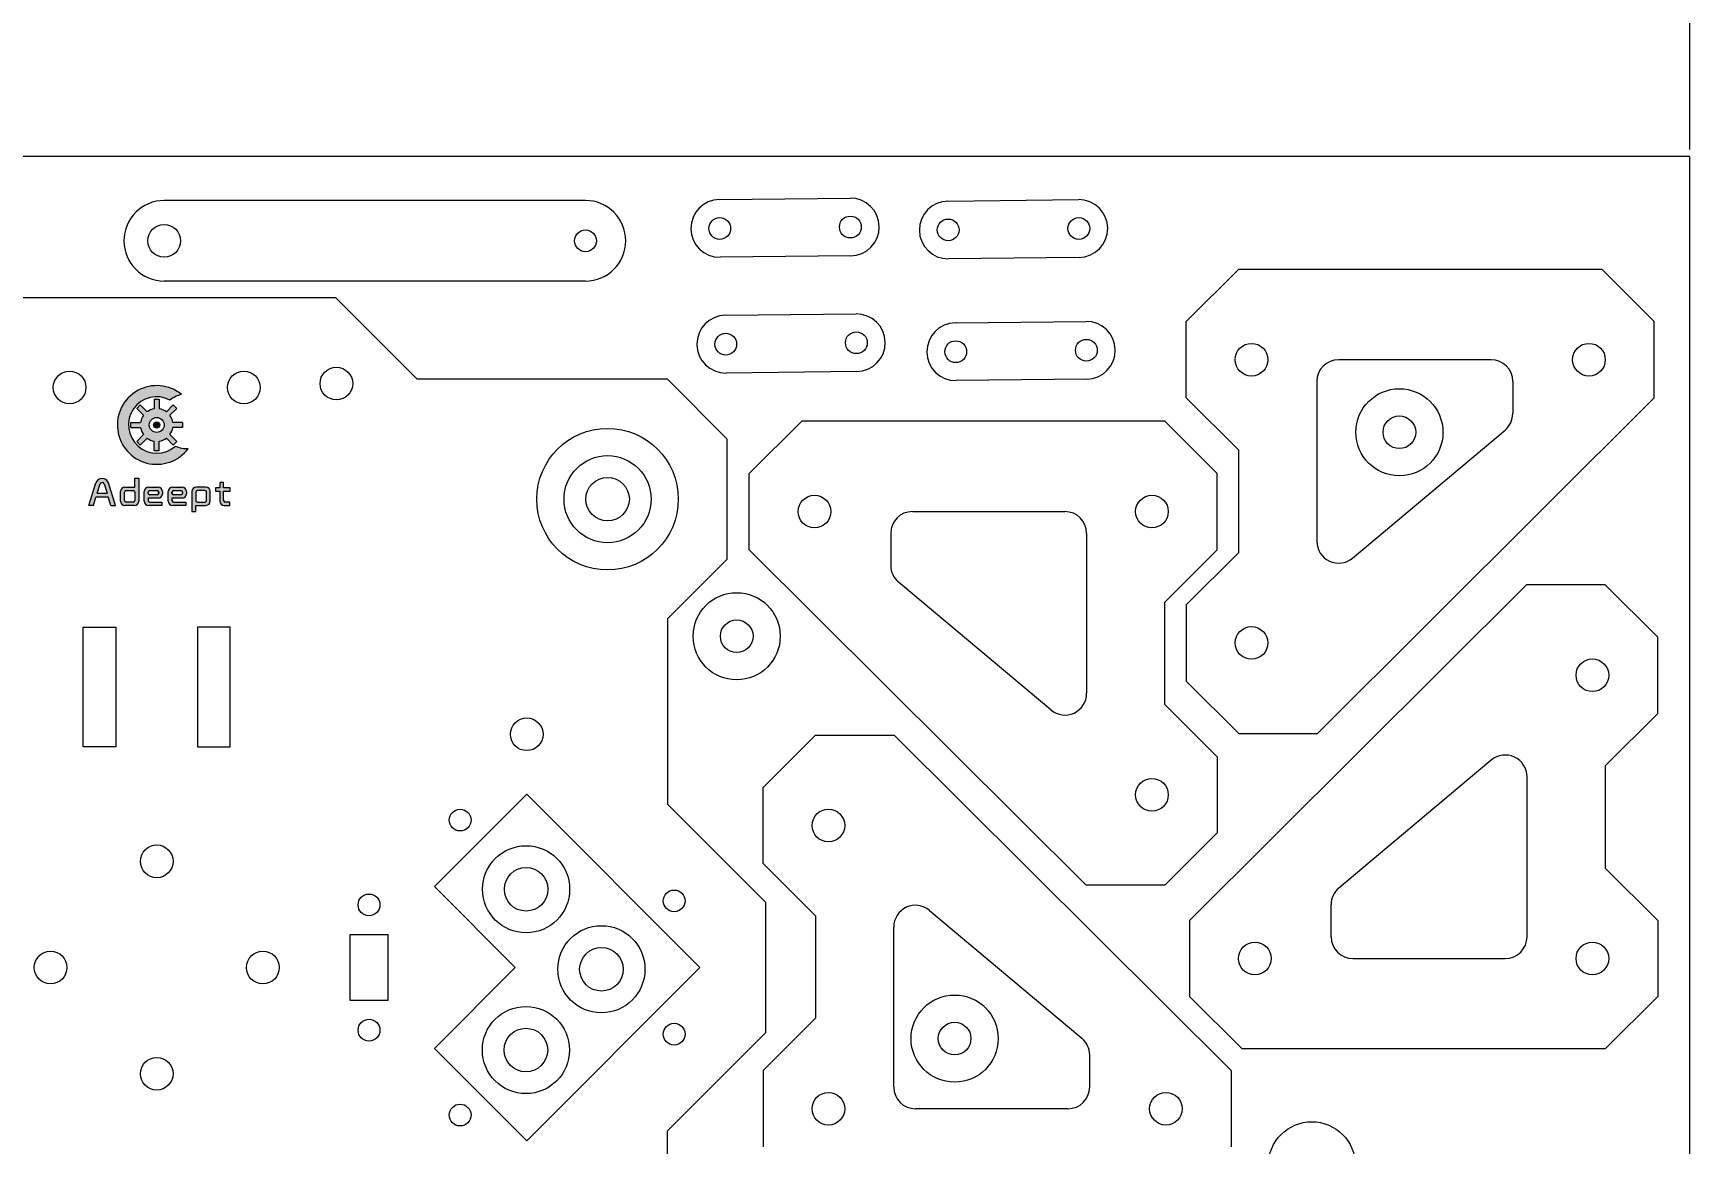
# Model space of a CAD drawing. Header units: millimetres. Extents: x 9121 to 9769, y -4282 to -3493.
# Drawn here: x 9234.3 to 9386.5, y -3756.3 to -3654.3 of the extents above; entities that cross this region are included whole.
import ezdxf

# ---------------------------------------------------------------- set-up
doc = ezdxf.new("R2010")
doc.units = ezdxf.units.MM
doc.header["$LTSCALE"] = 100
doc.header["$PDMODE"] = 3
doc.header["$PDSIZE"] = 8
doc.layers.get('0').update_dxf_attribs({"linetype": 'CONTINUOUS', "lineweight": 5})
doc.layers.get('Defpoints').update_dxf_attribs({"linetype": 'CONTINUOUS', "lineweight": 5})
doc.layers.add('细实线', color=7, linetype='CONTINUOUS', lineweight=5)
doc.styles.get("Standard").update_dxf_attribs({"font": 'iso.shx', "width": 0.85})
doc.dimstyles.new('ISO-25', dxfattribs={"dimtxt": 2.5, "dimasz": 2.5, "dimexe": 1.25, "dimexo": 0.625, "dimtad": 1, "dimtxsty": 'Standard', "dimcen": 2.5, "dimadec": 0, "dimazin": 0, "dimtfac": 1, "dimtmove": 0, "dimatfit": 3, "dimfxl": 1, "dimlwd": -1, "dimlwe": -1, "dimarcsym": 0})

# ---------------------------------------------------------------- blocks, each defined once
blk = doc.blocks.new('*D40')
at = {"layer": 'Defpoints', "color": 0, "transparency": 16777216}
for p in [(9386.52, -3665.64), (9124.13, -3815.64), (9386.52, -3815.64)]:
    blk.add_point(p, dxfattribs=at)
at = {"layer": '细实线', "color": 0, "transparency": 16777216}
for p, q in [((9385.9, -3665.64), (9122.88, -3665.64)), ((9124.13, -3668.14), (9124.13, -3813.14)), ((9385.9, -3815.64), (9122.88, -3815.64))]:
    blk.add_line(p, q, dxfattribs=at)
for points in [[(9123.71, -3668.14), (9124.54, -3668.14), (9124.13, -3665.64)], [(9123.71, -3813.14), (9124.54, -3813.14), (9124.13, -3815.64)]]:
    blk.add_solid(points, dxfattribs=at)
at = {"layer": '细实线', "color": 0, "transparency": 16777216, "insert": (9122.22, -3740.64), "char_height": 2.5, "attachment_point": 5, "rotation": 90}
blk.add_mtext('150', dxfattribs=at)
blk = doc.blocks.new('*D41')
at = {"layer": 'Defpoints', "color": 0, "transparency": 16777216}
for p in [(9386.52, -3600.77), (9186.52, -3665.64), (9386.52, -3665.64)]:
    blk.add_point(p, dxfattribs=at)
at = {"layer": '细实线', "color": 0, "transparency": 16777216}
for p, q in [((9186.52, -3665.01), (9186.52, -3599.52)), ((9386.52, -3665.01), (9386.52, -3599.52)), ((9189.02, -3600.77), (9384.02, -3600.77))]:
    blk.add_line(p, q, dxfattribs=at)
for points in [[(9189.02, -3600.35), (9189.02, -3601.18), (9186.52, -3600.77)], [(9384.02, -3600.35), (9384.02, -3601.18), (9386.52, -3600.77)]]:
    blk.add_solid(points, dxfattribs=at)
at = {"layer": '细实线', "color": 0, "transparency": 16777216, "insert": (9286.52, -3598.89), "char_height": 2.5, "attachment_point": 5}
blk.add_mtext('200', dxfattribs=at)

msp = doc.modelspace()

# ---------------------------------------------------------------- hatches: boundary and pattern name
h = msp.add_hatch(color=256)
h.dxf.hatch_style = 1
h.paths.add_polyline_path([(9245.7, -3690.587, 1), (9245.7, -3690.011, 1)], flags=0)
h.paths.add_polyline_path([(9245.471, -3687.924), (9245.471, -3688.818, 0.1201046), (9244.815, -3689.09), (9244.183, -3688.457), (9243.858, -3688.782), (9244.491, -3689.414, 0.1201046), (9244.219, -3690.07), (9243.325, -3690.07), (9243.325, -3690.529), (9244.219, -3690.529, 0.1201046), (9244.491, -3691.184), (9243.858, -3691.817), (9244.183, -3692.141), (9244.815, -3691.509, 0.1201046), (9245.471, -3691.78), (9245.471, -3692.675), (9245.93, -3692.675), (9245.93, -3691.78, 0.1201046), (9246.585, -3691.509), (9247.218, -3692.141), (9247.542, -3691.817), (9246.91, -3691.184, 0.1201046), (9247.181, -3690.529), (9248.076, -3690.529), (9248.076, -3690.07), (9247.181, -3690.07, 0.1201046), (9246.91, -3689.414), (9247.542, -3688.782), (9247.218, -3688.457), (9246.585, -3689.09, 0.1201046), (9245.93, -3688.818), (9245.93, -3687.924)], flags=17)
h.paths.add_polyline_path([(9245.7, -3689.613, -1), (9245.7, -3690.986, -1)], flags=16)
h.paths.add_polyline_path([(9245.7, -3690.011, -1), (9245.7, -3690.587, -1)], flags=0)
h.paths.add_polyline_path([(9248.6, -3692.456, -0.1405123), (9247.427, -3692.231, -1.9173913), (9246.918, -3688.012, -0.1033487), (9247.981, -3687.496, 2.4902152)])
h = msp.add_hatch(color=256)
h.dxf.hatch_style = 1
h.paths.add_polyline_path([(9245.7, -3690.587, 1), (9245.7, -3690.011, 1)])
h = msp.add_hatch(color=256)
h.dxf.hatch_style = 1
h.paths.add_polyline_path([(9239.469, -3697.691), (9239.882, -3697.691), (9240.12, -3696.923), (9241.255, -3696.923), (9241.493, -3697.691), (9241.906, -3697.691), (9241.265, -3695.625, 0.7369256), (9240.11, -3695.625)])
h.paths.add_polyline_path([(9240.232, -3696.562), (9240.495, -3695.714, -0.7371915), (9240.88, -3695.715), (9241.142, -3696.562)], flags=16)
h.paths.add_polyline_path([(9242.38, -3696.416), (9242.38, -3697.279, 0.4142136), (9242.783, -3697.682), (9243.642, -3697.682, 0.4142136), (9244.045, -3697.279), (9244.045, -3695.197), (9243.698, -3695.197), (9243.698, -3696.013), (9242.783, -3696.013, 0.4142136)])
h.paths.add_polyline_path([(9242.88, -3696.321), (9243.547, -3696.321, -0.4142136), (9243.698, -3696.472), (9243.698, -3697.222, -0.4142136), (9243.547, -3697.374), (9242.88, -3697.374, -0.4142136), (9242.729, -3697.222), (9242.729, -3696.472, -0.4142136)], flags=16)
h.paths.add_polyline_path([(9244.552, -3696.41), (9244.552, -3697.287, 0.4142136), (9244.955, -3697.69), (9246.181, -3697.69), (9246.181, -3697.38), (9245.053, -3697.38, -0.4142136), (9244.902, -3697.229), (9244.902, -3697.01), (9245.835, -3697.01, 0.4142136), (9246.238, -3696.607), (9246.238, -3696.41, 0.4142136), (9245.835, -3696.007), (9244.955, -3696.007, 0.4142136)])
h.paths.add_polyline_path([(9244.902, -3696.471, -0.4142136), (9245.053, -3696.32), (9245.737, -3696.32, -0.4142136), (9245.888, -3696.471), (9245.888, -3696.551, -0.4142136), (9245.737, -3696.702), (9245.053, -3696.702, -0.4142136), (9244.902, -3696.551)], flags=16)
h.paths.add_polyline_path([(9246.745, -3696.41), (9246.745, -3697.287, 0.4142136), (9247.148, -3697.69), (9248.375, -3697.69), (9248.375, -3697.38), (9247.246, -3697.38, -0.4142136), (9247.095, -3697.229), (9247.095, -3697.01), (9248.028, -3697.01, 0.4142136), (9248.431, -3696.607), (9248.431, -3696.41, 0.4142136), (9248.028, -3696.007), (9247.148, -3696.007, 0.4142136)])
h.paths.add_polyline_path([(9247.095, -3696.551), (9247.095, -3696.471, -0.4142136), (9247.246, -3696.32), (9247.93, -3696.32, -0.4142136), (9248.081, -3696.471), (9248.081, -3696.551, -0.4142136), (9247.93, -3696.702), (9247.246, -3696.702, -0.4142136)], flags=16)
h.paths.add_polyline_path([(9248.937, -3696.413), (9248.937, -3698.233), (9249.291, -3698.233), (9249.291, -3697.678), (9250.218, -3697.678, 0.4142136), (9250.621, -3697.274), (9250.621, -3696.413, 0.4142136), (9250.218, -3696.01), (9249.34, -3696.01, 0.4142136)])
h.paths.add_polyline_path([(9249.291, -3697.22), (9249.291, -3696.472, -0.4142136), (9249.442, -3696.32), (9250.123, -3696.32, -0.4142136), (9250.274, -3696.472), (9250.274, -3697.22, -0.4142136), (9250.123, -3697.371), (9249.442, -3697.371, -0.4142136)], flags=16)
h.paths.add_polyline_path([(9251.491, -3695.587), (9251.491, -3696.069), (9251.108, -3696.069), (9251.108, -3696.371), (9251.491, -3696.371), (9251.491, -3697.282, 0.4142136), (9251.894, -3697.685), (9252.413, -3697.685), (9252.413, -3697.373), (9251.991, -3697.373, -0.4142136), (9251.84, -3697.222), (9251.84, -3696.371), (9252.433, -3696.371), (9252.433, -3696.069), (9251.84, -3696.069), (9251.84, -3695.587)])

# ---------------------------------------------------------------- linework, layer by layer
for p, q in [((9238.943, -3719.859), (9238.943, -3708.859)), ((9238.943, -3708.859), (9241.943, -3708.859)), ((9241.943, -3708.859), (9241.943, -3719.859)), ((9252.458, -3708.859), (9249.458, -3708.859)), ((9249.458, -3708.859), (9249.458, -3719.859)), ((9252.458, -3719.859), (9252.458, -3708.859)), ((9241.943, -3719.859), (9238.943, -3719.859)), ((9249.458, -3719.859), (9252.458, -3719.859))]:
    msp.add_line(p, q)
at = {"layer": '细实线'}
for p, q in [((9285.085, -3669.692), (9246.385, -3669.692)), ((9297.381, -3669.608), (9309.381, -3669.475)), ((9318.368, -3669.746), (9330.367, -3669.613)), ((9309.44, -3674.774), (9297.44, -3674.908)), ((9330.426, -3674.912), (9318.427, -3675.046)), ((9345.083, -3676), (9340.256, -3680.805)), ((9345.083, -3676), (9378.429, -3676)), ((9378.429, -3676), (9383.256, -3680.805)), ((9285.085, -3677.092), (9246.385, -3677.092)), ((9229.29, -3678.609), (9262.11, -3678.609)), ((9262.11, -3678.609), (9269.61, -3686.109)), ((9297.934, -3680.233), (9309.933, -3680.099)), ((9319.058, -3680.923), (9331.058, -3680.789)), ((9340.256, -3687.805), (9340.256, -3680.805)), ((9383.256, -3687.805), (9383.256, -3680.805)), ((9309.992, -3685.399), (9297.993, -3685.532)), ((9368.256, -3684.305), (9354.256, -3684.305)), ((9292.61, -3686.109), (9269.61, -3686.109)), ((9292.61, -3686.109), (9298.11, -3691.609)), ((9331.117, -3686.089), (9319.117, -3686.222)), ((9352.256, -3686.305), (9352.256, -3700.985)), ((9370.256, -3686.305), (9370.256, -3689.243)), ((9243.858, -3688.782), (9244.183, -3688.457)), ((9244.183, -3688.457), (9244.815, -3689.09)), ((9245.471, -3687.924), (9245.93, -3687.924)), ((9245.471, -3687.924), (9245.471, -3688.818)), ((9245.93, -3687.924), (9245.93, -3688.818)), ((9247.218, -3688.457), (9246.585, -3689.09)), ((9247.218, -3688.457), (9247.542, -3688.782)), ((9345.083, -3692.609), (9340.256, -3687.805)), ((9352.309, -3718.609), (9383.256, -3687.805)), ((9243.325, -3690.529), (9243.325, -3690.07)), ((9243.325, -3690.07), (9244.219, -3690.07)), ((9243.858, -3688.782), (9244.491, -3689.414)), ((9247.542, -3688.782), (9246.91, -3689.414)), ((9248.076, -3690.07), (9247.181, -3690.07)), ((9248.076, -3690.07), (9248.076, -3690.529)), ((9304.942, -3689.947), (9300.115, -3694.751)), ((9338.288, -3689.947), (9304.942, -3689.947)), ((9338.288, -3689.947), (9343.115, -3694.751)), ((9243.325, -3690.529), (9244.219, -3690.529)), ((9243.858, -3691.817), (9244.491, -3691.184)), ((9244.183, -3692.141), (9244.815, -3691.509)), ((9247.218, -3692.141), (9246.585, -3691.509)), ((9247.542, -3691.817), (9246.91, -3691.184)), ((9248.076, -3690.529), (9247.181, -3690.529)), ((9298.11, -3702.609), (9298.11, -3691.609)), ((9355.541, -3702.517), (9369.541, -3690.775)), ((9244.183, -3692.141), (9243.858, -3691.817)), ((9245.471, -3692.675), (9245.471, -3691.78)), ((9245.93, -3692.675), (9245.471, -3692.675)), ((9245.93, -3692.675), (9245.93, -3691.78)), ((9247.542, -3691.817), (9247.218, -3692.141)), ((9345.083, -3702), (9345.083, -3692.609)), ((9239.469, -3697.691), (9240.11, -3695.625)), ((9240.232, -3696.562), (9240.495, -3695.714)), ((9240.88, -3695.715), (9241.142, -3696.562)), ((9241.906, -3697.691), (9241.265, -3695.625)), ((9242.783, -3696.013), (9243.698, -3696.013)), ((9243.698, -3695.197), (9244.045, -3695.197)), ((9243.698, -3696.013), (9243.698, -3695.197)), ((9244.045, -3695.197), (9244.045, -3697.279)), ((9244.955, -3696.007), (9245.835, -3696.007)), ((9247.148, -3696.007), (9248.028, -3696.007)), ((9250.218, -3696.01), (9249.34, -3696.01)), ((9251.491, -3696.069), (9251.108, -3696.069)), ((9251.108, -3696.069), (9251.108, -3696.371)), ((9251.84, -3695.587), (9251.491, -3695.587)), ((9251.491, -3695.587), (9251.491, -3696.069)), ((9251.84, -3696.069), (9251.84, -3695.587)), ((9252.433, -3696.069), (9251.84, -3696.069)), ((9252.433, -3696.371), (9252.433, -3696.069)), ((9300.115, -3701.751), (9300.115, -3694.751)), ((9343.115, -3701.751), (9343.115, -3694.751)), ((9239.882, -3697.691), (9239.469, -3697.691)), ((9239.882, -3697.691), (9240.12, -3696.923)), ((9241.255, -3696.923), (9240.12, -3696.923)), ((9240.232, -3696.562), (9241.142, -3696.562)), ((9241.493, -3697.691), (9241.255, -3696.923)), ((9241.493, -3697.691), (9241.906, -3697.691)), ((9242.38, -3697.279), (9242.38, -3696.416)), ((9242.729, -3697.222), (9242.729, -3696.472)), ((9243.642, -3697.682), (9242.783, -3697.682)), ((9242.88, -3696.321), (9243.547, -3696.321)), ((9243.547, -3697.374), (9242.88, -3697.374)), ((9243.698, -3696.472), (9243.698, -3697.222)), ((9244.552, -3697.287), (9244.552, -3696.41)), ((9244.902, -3696.551), (9244.902, -3696.471)), ((9245.835, -3697.01), (9244.902, -3697.01)), ((9244.902, -3697.01), (9244.902, -3697.229)), ((9246.181, -3697.69), (9244.955, -3697.69)), ((9245.053, -3696.32), (9245.737, -3696.32)), ((9245.737, -3696.702), (9245.053, -3696.702)), ((9245.053, -3697.38), (9246.181, -3697.38)), ((9245.888, -3696.471), (9245.888, -3696.551)), ((9246.181, -3697.38), (9246.181, -3697.69)), ((9246.238, -3696.41), (9246.238, -3696.607)), ((9246.745, -3697.287), (9246.745, -3696.41)), ((9247.095, -3696.551), (9247.095, -3696.471)), ((9248.028, -3697.01), (9247.095, -3697.01)), ((9247.095, -3697.01), (9247.095, -3697.229)), ((9248.375, -3697.69), (9247.148, -3697.69)), ((9247.246, -3696.32), (9247.93, -3696.32)), ((9247.93, -3696.702), (9247.246, -3696.702)), ((9247.246, -3697.38), (9248.375, -3697.38)), ((9248.081, -3696.471), (9248.081, -3696.551)), ((9248.375, -3697.38), (9248.375, -3697.69)), ((9248.431, -3696.41), (9248.431, -3696.607)), ((9248.937, -3696.413), (9248.937, -3698.233)), ((9249.291, -3696.472), (9249.291, -3697.22)), ((9249.291, -3698.233), (9249.291, -3697.678)), ((9249.291, -3697.678), (9250.218, -3697.678)), ((9250.123, -3696.32), (9249.442, -3696.32)), ((9249.442, -3697.371), (9250.123, -3697.371)), ((9250.274, -3697.22), (9250.274, -3696.472)), ((9250.621, -3697.274), (9250.621, -3696.413)), ((9251.108, -3696.371), (9251.491, -3696.371)), ((9251.491, -3696.371), (9251.491, -3697.282)), ((9251.84, -3697.222), (9251.84, -3696.371)), ((9251.84, -3696.371), (9252.433, -3696.371)), ((9251.894, -3697.685), (9252.413, -3697.685)), ((9252.413, -3697.373), (9251.991, -3697.373)), ((9252.413, -3697.685), (9252.413, -3697.373)), ((9248.937, -3698.233), (9249.291, -3698.233)), ((9315.115, -3698.251), (9329.115, -3698.251)), ((9313.115, -3700.251), (9313.115, -3703.189)), ((9331.115, -3700.251), (9331.115, -3714.931)), ((9331.062, -3732.556), (9300.115, -3701.751)), ((9338.288, -3706.556), (9343.115, -3701.751)), ((9345.083, -3702), (9340.256, -3706.805)), ((9292.61, -3708.109), (9298.11, -3702.609)), ((9327.83, -3716.464), (9313.83, -3704.722)), ((9371.513, -3704.975), (9340.566, -3735.779)), ((9378.739, -3704.975), (9371.513, -3704.975)), ((9378.739, -3704.975), (9383.566, -3709.779)), ((9338.288, -3715.947), (9338.288, -3706.556)), ((9340.256, -3706.805), (9340.256, -3713.805)), ((9292.61, -3708.109), (9292.61, -3725.109)), ((9383.566, -3716.779), (9383.566, -3709.779)), ((9345.083, -3718.609), (9340.256, -3713.805)), ((9338.288, -3715.947), (9343.115, -3720.751)), ((9378.739, -3721.584), (9383.566, -3716.779)), ((9306.221, -3718.767), (9301.394, -3723.571)), ((9306.221, -3718.767), (9313.447, -3718.767)), ((9313.447, -3718.767), (9344.394, -3749.571)), ((9345.083, -3718.609), (9352.309, -3718.609)), ((9343.115, -3720.751), (9343.115, -3727.751)), ((9368.281, -3721.067), (9354.281, -3732.809)), ((9378.739, -3721.584), (9378.739, -3730.975)), ((9301.394, -3730.571), (9301.394, -3723.571)), ((9371.566, -3737.279), (9371.566, -3722.599)), ((9271.2, -3732.684), (9279.686, -3724.199)), ((9279.686, -3724.199), (9295.595, -3740.109)), ((9301.603, -3734.102), (9292.61, -3725.109)), ((9338.288, -3732.556), (9343.115, -3727.751)), ((9306.221, -3735.376), (9301.394, -3730.571)), ((9378.739, -3730.975), (9383.566, -3735.779)), ((9278.625, -3740.109), (9271.2, -3732.684)), ((9338.288, -3732.556), (9331.062, -3732.556)), ((9301.603, -3734.102), (9301.603, -3746.116)), ((9306.221, -3735.376), (9306.221, -3744.767)), ((9316.679, -3734.859), (9330.679, -3746.601)), ((9340.566, -3735.779), (9340.566, -3742.779)), ((9353.566, -3737.279), (9353.566, -3734.341)), ((9383.566, -3735.779), (9383.566, -3742.779)), ((9266.95, -3737.109), (9263.45, -3737.109)), ((9263.45, -3737.109), (9263.45, -3743.109)), ((9266.95, -3743.109), (9266.95, -3737.109)), ((9313.394, -3751.071), (9313.394, -3736.391)), ((9278.625, -3740.109), (9271.2, -3747.534)), ((9295.595, -3740.109), (9279.686, -3756.019)), ((9355.566, -3739.279), (9369.566, -3739.279)), ((9263.45, -3743.109), (9266.95, -3743.109)), ((9345.393, -3747.584), (9340.566, -3742.779)), ((9378.739, -3747.584), (9383.566, -3742.779)), ((9306.221, -3744.767), (9301.394, -3749.571)), ((9301.603, -3746.116), (9292.61, -3755.109)), ((9271.2, -3747.534), (9279.686, -3756.019)), ((9378.739, -3747.584), (9345.393, -3747.584)), ((9331.394, -3751.071), (9331.394, -3748.133)), ((9301.394, -3749.571), (9301.394, -3756.571)), ((9344.394, -3749.571), (9344.394, -3756.571)), ((9329.394, -3753.071), (9315.394, -3753.071)), ((9292.61, -3772.109), (9292.61, -3755.109))]:
    msp.add_line(p, q, dxfattribs=at)
msp.add_lwpolyline([(9186.521, -3815.639), (9386.521, -3815.639), (9386.521, -3665.639), (9186.521, -3665.639)], close=True, dxfattribs=at)
for centre, radius in [((9246.385, -3673.392), 1.5), ((9297.411, -3672.258), 1), ((9309.41, -3672.125), 1), ((9318.398, -3672.396), 1), ((9330.397, -3672.263), 1), ((9285.085, -3673.392), 1), ((9297.963, -3682.882), 1), ((9309.962, -3682.749), 1), ((9319.088, -3683.572), 1), ((9331.087, -3683.439), 1), ((9346.256, -3684.305), 1.5), ((9377.256, -3684.305), 1.5), ((9237.7, -3686.859), 1.5), ((9253.7, -3686.859), 1.5), ((9262.2, -3686.501), 1.5), ((9359.839, -3690.971), 4), ((9245.7, -3690.299), 0.686), ((9245.7, -3690.299), 0.288), ((9359.839, -3690.971), 1.5), ((9287.11, -3697.109), 6.5), ((9287.11, -3697.109), 4), ((9287.11, -3697.109), 2), ((9306.115, -3698.251), 1.5), ((9337.115, -3698.251), 1.5), ((9298.969, -3709.696), 4), ((9298.969, -3709.696), 1.5), ((9346.256, -3710.305), 1.5), ((9377.566, -3713.279), 1.5), ((9279.686, -3718.699), 1.5), ((9337.115, -3724.251), 1.5), ((9273.569, -3726.568), 1), ((9307.394, -3727.071), 1.5), ((9245.7, -3730.359), 1.5), ((9279.629, -3732.925), 4), ((9279.629, -3732.925), 2), ((9265.2, -3734.359), 1), ((9293.227, -3733.992), 1), ((9286.544, -3740.268), 4), ((9235.95, -3740.109), 1.5), ((9255.45, -3740.109), 1.5), ((9286.544, -3740.268), 2), ((9346.566, -3739.279), 1.5), ((9377.566, -3739.279), 1.5), ((9318.991, -3746.633), 4), ((9265.2, -3745.859), 1), ((9279.611, -3747.682), 4), ((9279.611, -3747.682), 2), ((9293.227, -3746.225), 1), ((9318.991, -3746.633), 1.5), ((9245.7, -3749.859), 1.5), ((9307.394, -3753.071), 1.5), ((9338.394, -3753.071), 1.5), ((9273.569, -3753.65), 1), ((9351.797, -3758.267), 4)]:
    msp.add_circle(centre, radius, dxfattribs=at)
for centre, radius, start, end in [((9246.385, -3673.392), 3.7, 90, 270), ((9285.085, -3673.392), 3.7, 270, 90), ((9297.411, -3672.258), 2.65, 90.63768, 270.63768), ((9309.41, -3672.125), 2.65, 270.63768, 90.63768), ((9318.398, -3672.396), 2.65, 90.63768, 270.63768), ((9330.397, -3672.263), 2.65, 270.63768, 90.63768), ((9297.963, -3682.882), 2.65, 90.63768, 270.63768), ((9309.962, -3682.749), 2.65, 270.63768, 90.63768), ((9319.088, -3683.572), 2.65, 90.63768, 270.63768), ((9331.087, -3683.439), 2.65, 270.63768, 90.63768), ((9354.256, -3686.305), 2, 90, 180), ((9368.256, -3686.305), 2, 360, 90), ((9245.7, -3690.299), 3.614, 50.86528, 323.34928), ((9245.7, -3690.299), 2.591, 61.97861, 311.80288), ((9248.684, -3690.299), 2.89, 104.06967, 127.67165), ((9245.7, -3690.299), 1.499, 143.80264, 171.19736), ((9245.7, -3690.299), 1.499, 98.80264, 126.19736), ((9245.7, -3690.299), 1.499, 53.80264, 81.19736), ((9245.7, -3690.299), 1.499, 8.80264, 36.19736), ((9368.256, -3689.243), 2, 309.98689, 360), ((9245.7, -3690.299), 1.499, 188.80264, 216.19736), ((9245.7, -3690.299), 1.499, 233.80264, 261.19736), ((9245.7, -3690.299), 1.499, 278.80264, 306.19736), ((9245.7, -3690.299), 1.499, 323.80264, 351.19736), ((9248.407, -3690.299), 2.166, 243.10447, 275.09806), ((9240.688, -3695.804), 0.605, 17.2251, 162.7749), ((9240.688, -3695.774), 0.202, 17.18561, 162.7749), ((9242.783, -3696.416), 0.403, 90, 180), ((9244.955, -3696.41), 0.403, 90, 180), ((9245.835, -3696.41), 0.403, 0, 90), ((9247.148, -3696.41), 0.403, 90, 180), ((9248.028, -3696.41), 0.403, 0, 90), ((9249.34, -3696.413), 0.403, 90, 180), ((9250.218, -3696.413), 0.403, 0, 90), ((9242.783, -3697.279), 0.403, 180, 270), ((9242.88, -3696.472), 0.151, 90, 180), ((9242.88, -3697.222), 0.151, 180, 270), ((9243.547, -3696.472), 0.151, 0, 90), ((9243.547, -3697.222), 0.151, 270, 0), ((9243.642, -3697.279), 0.403, 270, 0), ((9244.955, -3697.287), 0.403, 180, 270), ((9245.053, -3696.471), 0.151, 90, 180), ((9245.053, -3696.551), 0.151, 180, 270), ((9245.053, -3697.229), 0.151, 180, 270), ((9245.737, -3696.471), 0.151, 0, 90), ((9245.737, -3696.551), 0.151, 270, 0), ((9245.835, -3696.607), 0.403, 270, 0), ((9247.148, -3697.287), 0.403, 180, 270), ((9247.246, -3696.471), 0.151, 90, 180), ((9247.246, -3696.551), 0.151, 180, 270), ((9247.246, -3697.229), 0.151, 180, 270), ((9247.93, -3696.471), 0.151, 0, 90), ((9247.93, -3696.551), 0.151, 270, 0), ((9248.028, -3696.607), 0.403, 270, 0), ((9249.442, -3696.472), 0.151, 90, 180), ((9249.442, -3697.22), 0.151, 180, 270), ((9250.123, -3696.472), 0.151, 0, 90), ((9250.123, -3697.22), 0.151, 270, 0), ((9250.218, -3697.274), 0.403, 270, 0), ((9251.894, -3697.282), 0.403, 180, 270), ((9251.991, -3697.222), 0.151, 180, 270), ((9315.115, -3700.251), 2, 90, 180), ((9329.115, -3700.251), 2, 0, 90), ((9354.256, -3700.985), 2, 180, 309.98689), ((9315.115, -3703.189), 2, 180, 230.01311), ((9329.115, -3714.931), 2, 230.01311, 0), ((9369.566, -3722.599), 2, 360, 129.98689), ((9355.566, -3734.341), 2, 129.98689, 180), ((9315.394, -3736.391), 2, 50.01311, 180), ((9355.566, -3737.279), 2, 180, 270), ((9369.566, -3737.279), 2, 270, 360), ((9329.394, -3748.133), 2, 360, 50.01311), ((9315.394, -3751.071), 2, 180, 270), ((9329.394, -3751.071), 2, 270, 360)]:
    msp.add_arc(centre, radius, start, end, dxfattribs=at)

# ---------------------------------------------------------------- dimensions: what is measured, and where the dimension line sits
dim = msp.add_linear_dim(base=(9386.521, -3600.766), p1=(9186.521, -3665.639), p2=(9386.521, -3665.639), dimstyle='ISO-25', dxfattribs=at)
dim.commit()
dim.dimension.update_dxf_attribs({"geometry": '*D41', "text_midpoint": (9286.521, -3598.89)})
dim = msp.add_linear_dim(base=(9124.125, -3815.639), p1=(9386.521, -3665.639), p2=(9386.521, -3815.639), angle=90, dimstyle='ISO-25', dxfattribs=at)
dim.commit()
dim.dimension.update_dxf_attribs({"geometry": '*D40', "text_midpoint": (9122.216, -3740.639)})

doc.saveas('drawing.dxf')
